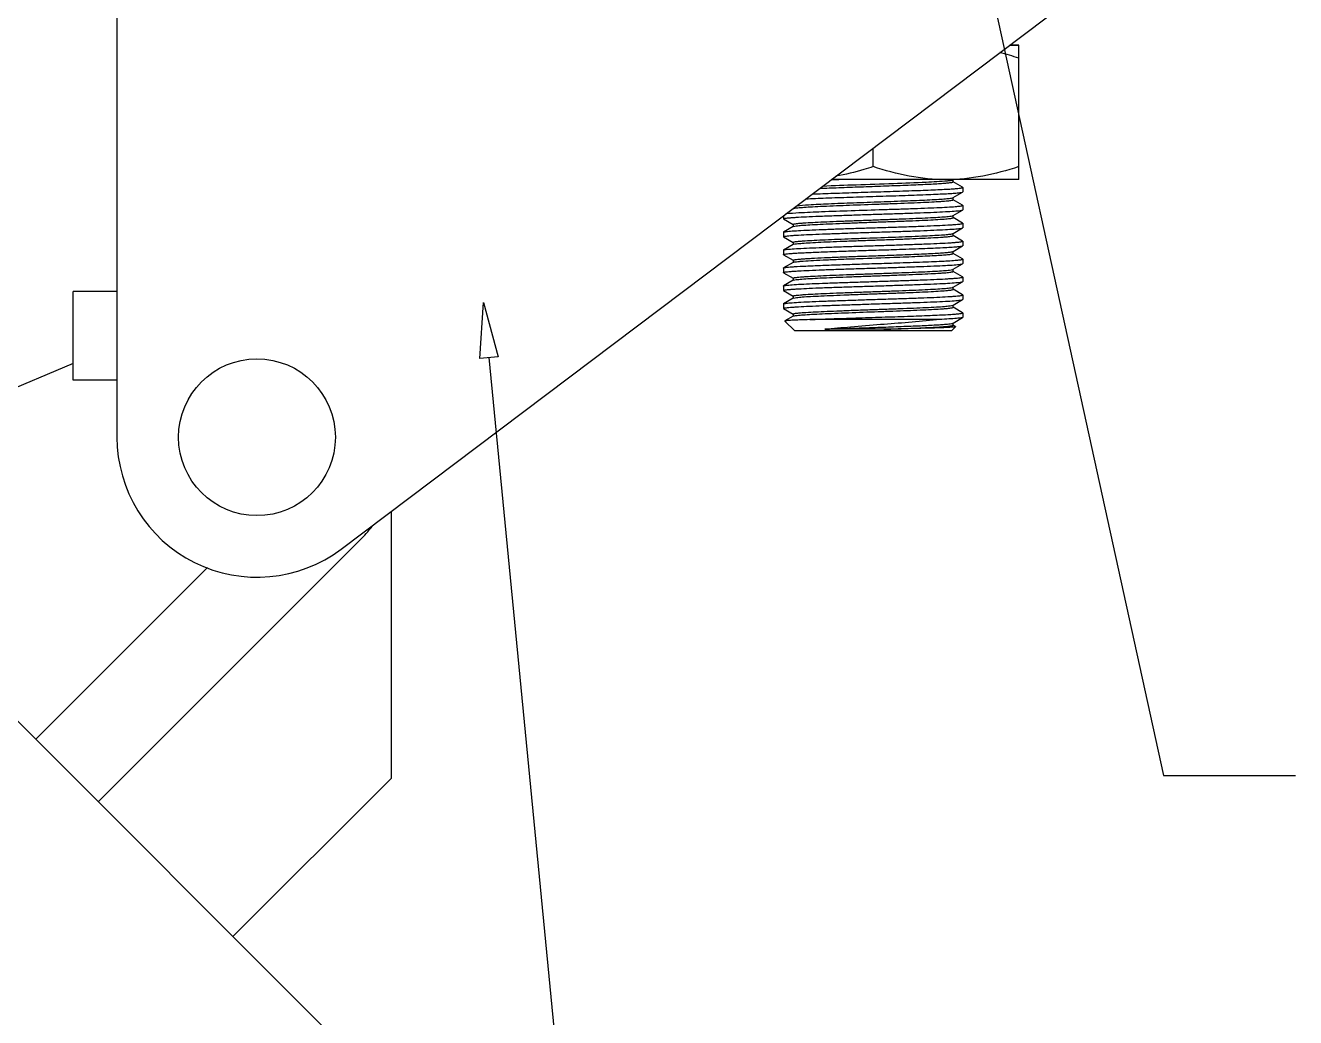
# Model space of a CAD drawing. Extents: x 69728788 to 150676229, y 20327566 to 43663798.
# Drawn here: x 75472415 to 75472930, y 20765075 to 20765478 of the extents above; entities that cross this region are included whole.
import ezdxf

# ---------------------------------------------------------------- set-up
doc = ezdxf.new("R2010")
doc.units = 0
doc.header["$LTSCALE"] = 1000
doc.header["$MEASUREMENT"] = 0
doc.layers.get('0').update_dxf_attribs({"linetype": 'CONTINUOUS'})
doc.layers.add('02___PRT_ALL_AXES', color=7, linetype='CONTINUOUS')
doc.layers.add('03___PRT_ALL_CURVES', color=7, linetype='CONTINUOUS')

msp = doc.modelspace()

# ---------------------------------------------------------------- linework, layer by layer
at = {"color": 0, "linetype": 'Continuous'}
for p, q in [((75472451.6727471, 20765508.86862912), (75472451.6727471, 20765310.94271166)), ((75472542.78488079, 20765265.52649931), (75472838.42453985, 20765488.3935342)), ((75472741.61805797, 20765415.47858142), (75472744.8711984, 20765415.59319635)), ((75472791.19704573, 20765415.52159199), (75472791.32083921, 20765415.59319676)), ((75472791.25890563, 20765414.68313118), (75472791.25890563, 20765415.5931354)), ((75472795.14414388, 20765412.47193581), (75472791.27440554, 20765414.7099282)), ((75472795.19933948, 20765412.40812064), (75472795.14414388, 20765412.47193581)), ((75472795.19933948, 20765412.40812064), (75472795.19933948, 20765410.58811221)), ((75472791.130202, 20765408.20993722), (75472791.19698903, 20765408.24155787)), ((75472791.19704573, 20765408.24155825), (75472791.25890563, 20765408.27733931)), ((75472791.25890563, 20765408.27733931), (75472795.14414388, 20765410.52429703)), ((75472791.25890563, 20765407.40309744), (75472791.25890563, 20765408.31310166)), ((75472795.14414388, 20765405.19190206), (75472791.27440554, 20765407.42989447)), ((75472795.14414388, 20765410.52429703), (75472795.19933948, 20765410.58811221)), ((75472791.25890563, 20765400.99730557), (75472795.14414388, 20765403.24426328)), ((75472795.14414388, 20765405.19190206), (75472795.19933948, 20765405.12808689)), ((75472795.14414388, 20765403.24426328), (75472795.19933948, 20765403.30807846)), ((75472795.19795634, 20765405.11801555), (75472795.19933948, 20765405.12808689)), ((75472795.19933948, 20765405.12808689), (75472795.19933948, 20765403.30807846)), ((75472722.39900202, 20765400.9280444), (75472722.39900202, 20765399.66806158)), ((75472722.39900202, 20765399.66806158), (75472722.40038589, 20765399.67813514)), ((75472722.45419763, 20765399.60424642), (75472722.39900202, 20765399.66806158)), ((75472722.45419763, 20765399.60424642), (75472726.323936, 20765397.36625416)), ((75472726.33943588, 20765396.51880929), (75472722.45419763, 20765394.27185145)), ((75472726.33943588, 20765397.39305104), (75472726.33943588, 20765396.48304683)), ((75472726.40129578, 20765396.55459024), (75472726.33943588, 20765396.51880929)), ((75472726.40130498, 20765396.55459007), (75472726.44483805, 20765396.57644422)), ((75472791.0976521, 20765400.91752838), (75472791.19698624, 20765400.96152487)), ((75472791.19704573, 20765400.9615245), (75472791.25890563, 20765400.99730557)), ((75472791.25890563, 20765400.12306369), (75472791.25890563, 20765401.03306791)), ((75472795.14414388, 20765397.91186832), (75472791.27440554, 20765400.14986072)), ((75472795.19933948, 20765397.84805315), (75472795.14414388, 20765397.91186832)), ((75472795.19795002, 20765397.83795875), (75472795.19933948, 20765397.84805315)), ((75472795.19933948, 20765397.84805315), (75472795.19933948, 20765396.02804471)), ((75472722.39900202, 20765394.20803628), (75472722.45419763, 20765394.27185145)), ((75472722.39900202, 20765394.20803628), (75472722.39900202, 20765392.38802784)), ((75472722.39900202, 20765392.38802784), (75472722.40038589, 20765392.39810139)), ((75472722.45419763, 20765392.32421268), (75472722.39900202, 20765392.38802784)), ((75472722.45419763, 20765392.32421268), (75472726.323936, 20765390.08622041)), ((75472791.19704573, 20765393.68149075), (75472791.25890563, 20765393.71727182)), ((75472791.25890563, 20765393.71727182), (75472795.14414388, 20765395.96422955)), ((75472791.25890563, 20765392.84302995), (75472791.25890563, 20765393.75303417)), ((75472795.14414388, 20765390.63183457), (75472791.27440554, 20765392.86982697)), ((75472795.14414388, 20765395.96422955), (75472795.19933948, 20765396.02804471)), ((75472722.39900202, 20765386.92800253), (75472722.45419763, 20765386.9918177)), ((75472722.39900202, 20765386.92800253), (75472722.39900202, 20765385.10799409)), ((75472726.33943588, 20765389.23877554), (75472722.45419763, 20765386.9918177)), ((75472726.33943588, 20765390.11301729), (75472726.33943588, 20765389.20301308)), ((75472726.40129578, 20765389.27455649), (75472726.33943588, 20765389.23877554)), ((75472726.40141308, 20765389.27455687), (75472726.48615113, 20765389.31315403)), ((75472791.19704573, 20765386.40145701), (75472791.25890563, 20765386.43723807)), ((75472791.25890563, 20765386.43723807), (75472795.14414388, 20765388.68419579)), ((75472791.25890563, 20765385.5629962), (75472791.25890563, 20765386.47300042)), ((75472795.19933948, 20765390.5680194), (75472795.14414388, 20765390.63183457)), ((75472795.14414388, 20765388.68419579), (75472795.19933948, 20765388.74801096)), ((75472795.19795729, 20765390.55795161), (75472795.19933948, 20765390.5680194)), ((75472795.19933948, 20765390.5680194), (75472795.19933948, 20765388.74801096)), ((75472722.39900202, 20765385.10799409), (75472722.40041742, 20765385.11818581)), ((75472722.45419763, 20765385.04417892), (75472722.39900202, 20765385.10799409)), ((75472722.45419763, 20765385.04417892), (75472726.323936, 20765382.80618666)), ((75472726.33943588, 20765381.9587418), (75472722.45419763, 20765379.71178396)), ((75472726.33943588, 20765382.83298355), (75472726.33943588, 20765381.92297933)), ((75472726.40129578, 20765381.99452274), (75472726.33943588, 20765381.9587418)), ((75472791.25890563, 20765379.15720433), (75472795.14414388, 20765381.40416205)), ((75472795.14414388, 20765383.35180083), (75472791.27440554, 20765385.58979322)), ((75472795.19933948, 20765383.28798566), (75472795.14414388, 20765383.35180083)), ((75472795.14414388, 20765381.40416205), (75472795.19933948, 20765381.46797723)), ((75472795.19793014, 20765383.27781674), (75472795.19933948, 20765383.28798566)), ((75472795.19933948, 20765383.28798566), (75472795.19933948, 20765381.46797723)), ((75472722.39900202, 20765379.64796878), (75472722.45419763, 20765379.71178396)), ((75472722.39900202, 20765379.64796878), (75472722.39900202, 20765377.82796036)), ((75472722.39900202, 20765377.82796036), (75472722.40038589, 20765377.8380339)), ((75472722.45419763, 20765377.76414518), (75472722.39900202, 20765377.82796036)), ((75472722.45419763, 20765377.76414518), (75472726.323936, 20765375.52615292)), ((75472726.33943588, 20765375.5529498), (75472726.33943588, 20765374.64294558)), ((75472791.19704573, 20765379.12142326), (75472791.25890563, 20765379.15720433)), ((75472791.25890563, 20765378.28296246), (75472791.25890563, 20765379.19296668)), ((75472795.14414388, 20765376.07176708), (75472791.27440554, 20765378.30975948)), ((75472795.19933948, 20765376.00795192), (75472795.14414388, 20765376.07176708)), ((75472795.19795704, 20765375.99788316), (75472795.19933948, 20765376.00795192)), ((75472795.19933948, 20765376.00795192), (75472795.19933948, 20765374.18794347)), ((75472722.39900202, 20765372.36793504), (75472722.45419763, 20765372.43175021)), ((75472722.39900202, 20765372.36793504), (75472722.39900202, 20765370.5479266)), ((75472722.39900202, 20765370.5479266), (75472722.40038589, 20765370.55800015)), ((75472722.45419763, 20765370.48411144), (75472722.39900202, 20765370.5479266)), ((75472726.33943588, 20765374.67870805), (75472722.45419763, 20765372.43175021)), ((75472722.45419763, 20765370.48411144), (75472726.323936, 20765368.24611918)), ((75472726.40129578, 20765374.71448899), (75472726.33943588, 20765374.67870805)), ((75472726.4012958, 20765374.71448899), (75472726.44949922, 20765374.73837926)), ((75472791.08695689, 20765371.79367485), (75472791.19688483, 20765371.84138931)), ((75472791.19704573, 20765371.84138952), (75472791.25890563, 20765371.87717059)), ((75472791.25890563, 20765371.87717059), (75472795.14414388, 20765374.1241283)), ((75472791.25890563, 20765371.00292872), (75472791.25890563, 20765371.91293293)), ((75472795.14414388, 20765368.79173334), (75472791.27440554, 20765371.02972574)), ((75472795.14414388, 20765374.1241283), (75472795.19933948, 20765374.18794347)), ((75472433.86273038, 20765334.15400086), (75472433.86273038, 20765370.09916747)), ((75472451.6727471, 20765370.09916747), (75472433.86273038, 20765370.09916747)), ((75472726.33943588, 20765367.39867431), (75472722.45419763, 20765365.15171646)), ((75472726.33943588, 20765368.27291606), (75472726.33943588, 20765367.36291184)), ((75472726.40129578, 20765367.43445525), (75472726.33943588, 20765367.39867431)), ((75472726.40143833, 20765367.43445557), (75472726.49766025, 20765367.47729823)), ((75472791.25890563, 20765364.59713684), (75472795.14414388, 20765366.84409457)), ((75472795.19933948, 20765368.72791817), (75472795.14414388, 20765368.79173334)), ((75472795.14414388, 20765366.84409457), (75472795.19933948, 20765366.90790973)), ((75472795.19795007, 20765368.71782387), (75472795.19933948, 20765368.72791817)), ((75472795.19933948, 20765368.72791817), (75472795.19933948, 20765366.90790973)), ((75472722.39900202, 20765365.0879013), (75472722.45419763, 20765365.15171646)), ((75472722.39900202, 20765365.0879013), (75472722.39900202, 20765363.26789286)), ((75472722.39900202, 20765363.26789286), (75472722.40038589, 20765363.2779664)), ((75472722.45419763, 20765363.20407769), (75472722.39900202, 20765363.26789286)), ((75472722.45419763, 20765363.20407769), (75472726.323936, 20765360.96608542)), ((75472726.33943588, 20765360.11864056), (75472722.99120754, 20765358.18220342)), ((75472726.33943588, 20765360.99288231), (75472726.33943588, 20765360.0828781)), ((75472726.40129578, 20765360.15442151), (75472726.33943588, 20765360.11864056)), ((75472791.14349401, 20765364.53518553), (75472791.19703804, 20765364.56135563)), ((75472791.19704573, 20765364.56135578), (75472791.25890563, 20765364.59713684)), ((75472791.25890563, 20765363.72289497), (75472791.25890563, 20765364.56135578)), ((75472795.14414388, 20765361.51169959), (75472791.27440554, 20765363.74969198)), ((75472795.19933948, 20765361.44788435), (75472795.14414388, 20765361.51169959)), ((75472722.99120754, 20765358.18220342), (75472722.97625099, 20765358.1411424)), ((75472726.94922684, 20765354.16811572), (75472722.97625099, 20765358.1411424)), ((75472784.54968072, 20765358.71839875), (75472733.07207376, 20765358.71839875)), ((75472790.64911467, 20765354.16811572), (75472792.314431, 20765355.83345336)), ((75472791.19704573, 20765357.28132203), (75472791.25890563, 20765357.3171031)), ((75472791.25890563, 20765357.3171031), (75472795.14414388, 20765359.56406081)), ((75472791.25890563, 20765356.44286122), (75472791.25890563, 20765357.35286544)), ((75472792.29846054, 20765355.87732805), (75472791.2744053, 20765356.46965705)), ((75472792.29846054, 20765355.87732805), (75472792.314431, 20765355.83345336)), ((75472795.19933948, 20765359.6278761), (75472795.14414388, 20765359.56406081)), ((75472790.6493184, 20765354.16791203), (75472726.94902311, 20765354.16791203)), ((75472763.13027686, 20765354.77791449), (75472739.11446269, 20765354.77791449)), ((75472433.86273038, 20765340.88055347), (75472347.31618804, 20765304.1437258)), ((75472451.6727471, 20765334.15400086), (75472433.86273038, 20765334.15400086)), ((75472563.14826384, 20765172.50191867), (75472563.14826384, 20765280.87737212)), ((75472550.37538129, 20765269.11896224), (75472444.10628542, 20765162.84986637)), ((75472488.50711219, 20765258.08483526), (75472418.68921436, 20765188.26693743))]:
    msp.add_line(p, q, dxfattribs=at)
at = {"color": 7, "linetype": 'Continuous'}
for p, q in [((75472402.28072545, 20765204.67542636), (75472547.06151001, 20765059.8946418)), ((75472498.80124849, 20765108.15490332), (75472563.14826384, 20765172.50191867))]:
    msp.add_line(p, q, dxfattribs=at)
at = {"color": 4}
msp.add_lwpolyline([(75472776.16742581, 20765632.63502676), (75472876.68840256, 20765173.48298991)], dxfattribs=at)
msp.add_lwpolyline([(75472599.0345434, 20765342.90338251), (75472600.60007134, 20765365.72732616), (75472606.52152663, 20765343.62937041)], close=True, dxfattribs=at)
at = {"color": 4, "extrusion": (0.9953316269121872, 0.09651400141087532, 0), "elevation": 77124414.87966721}
msp.add_lwpolyline([(13384240.00571081, 0), (13383659.31282944, 0)], dxfattribs=at)
at = {"color": 4, "extrusion": (0, 1, 0), "elevation": 20765173.48298991}
msp.add_lwpolyline([(-75472876.68840256, 0), (-75472930.37008597, 0)], dxfattribs=at)
at = {"color": 0, "linetype": 'Continuous'}
for centre, radius, start, end in [((75472508.54801075, 20765310.94271166), 56.87526363631196, 180, 307.0107000448925), ((75472508.54801075, 20765310.94633278), 59.15283470075931, 314.9987599814369, 322.2478676232109)]:
    msp.add_arc(centre, radius, start, end, dxfattribs=at)
for points, knots in [([(75472734.00566275, 20765409.71991538), (75472736.89064981, 20765409.84533654), (75472743.1108807, 20765410.07881747), (75472752.83736429, 20765410.40005787), (75472763.06158651, 20765410.72234926), (75472771.50725925, 20765410.99718247), (75472777.8692917, 20765411.22456795), (75472782.10636833, 20765411.38997518), (75472785.85370955, 20765411.55460912), (75472789.03512344, 20765411.71821405), (75472791.57744753, 20765411.87909497), (75472793.28383015, 20765412.02271085), (75472794.2761315, 20765412.1414298), (75472794.76960017, 20765412.22599078), (75472795.03280905, 20765412.28931552), (75472795.19933948, 20765412.36567548), (75472795.19933948, 20765412.40812064)], [0, 0, 0, 0, 0.1413221918, 0.3046232465, 0.4762657103, 0.6419359559000001, 0.7181641045, 0.7878194037, 0.8494451524, 0.901754024, 0.9436535473000001, 0.974282842, 0.98517647, 0.9930546604, 0.9979227692, 1, 1, 1, 1]), ([(75472737.05459455, 20765412.01259383), (75472739.63533391, 20765412.13667608), (75472745.1824207, 20765412.36825168), (75472753.836576, 20765412.68765221), (75472762.89967488, 20765413.00801025), (75472770.3702841, 20765413.28126843), (75472775.98852184, 20765413.50728219), (75472779.72553949, 20765413.67161995), (75472783.02874526, 20765413.83517621), (75472785.83147685, 20765413.99776644), (75472788.07126021, 20765414.15748403), (75472789.57240999, 20765414.30047382), (75472790.44771999, 20765414.41809727), (75472790.8793705, 20765414.50278858), (75472791.1182665, 20765414.56486673), (75472791.25873171, 20765414.64360489), (75472791.25881635, 20765414.68313078)], [0, 0, 0, 0, 0.1426875031, 0.3066034054, 0.4782565926, 0.6435154448, 0.7194462106, 0.7887798105, 0.8500874731, 0.9021078033, 0.9437674788, 0.9742292337999999, 0.9850726825, 0.9929321195, 0.9978171540999999, 1, 1, 1, 1]), ([(75472738.33670099, 20765412.98285213), (75472742.87604916, 20765413.19157337), (75472752.45108956, 20765413.55306752), (75472766.46706997, 20765414.03428577), (75472778.81954837, 20765414.5352423), (75472786.14325003, 20765414.8791948), (75472789.01531306, 20765415.15982227)], [0, 0, 0, 0, 0.2687383674, 0.5666656559000001, 0.8293387845, 1, 1, 1, 1]), ([(75472789.01531306, 20765415.15982227), (75472789.21061929, 20765415.17890551), (75472789.81858365, 20765415.24370652), (75472790.42795713, 20765415.31562053), (75472790.83365336, 20765415.40537905)], [0, 0, 0, 0, 0.3207821425, 1, 1, 1, 1]), ([(75472790.83365336, 20765415.40537905), (75472790.874218, 20765415.4143538), (75472790.99741893, 20765415.44443905), (75472791.12265603, 20765415.47865283), (75472791.19687459, 20765415.52159205)], [0, 0, 0, 0, 0.3263842904, 1, 1, 1, 1]), ([(75472726.70205992, 20765403.93643282), (75472727.1802382, 20765404.05094424), (75472728.51476966, 20765404.19588886), (75472731.01158866, 20765404.40625124), (75472734.48119435, 20765404.60776486), (75472740.66115198, 20765404.91017994), (75472749.67206746, 20765405.25898799), (75472759.21916999, 20765405.59712268), (75472767.10315394, 20765405.88106956), (75472772.71971321, 20765406.09354917), (75472777.85126656, 20765406.30514764), (75472782.31789674, 20765406.51547552), (75472785.55328546, 20765406.69889859), (75472787.69094275, 20765406.85140235), (75472788.93197216, 20765406.95799585), (75472789.89194097, 20765407.06004174), (75472790.62553051, 20765407.16649861), (75472791.00202474, 20765407.25174707), (75472791.25898194, 20765407.34359419), (75472791.258876, 20765407.40309773)], [0, 0, 0, 0, 0.0227961477, 0.0619973563, 0.1163052277, 0.1838492379, 0.3488882164, 0.5343540636999999, 0.6267594204, 0.7146405771, 0.7949384790999999, 0.8648604903, 0.9219794997, 0.9451040979, 0.9643251527, 0.9794896188, 0.9904773873, 0.9972412897, 1, 1, 1, 1]), ([(75472727.64161819, 20765405.00236857), (75472729.2784464, 20765405.21078413), (75472733.60939945, 20765405.4729747), (75472741.3339367, 20765405.85355749), (75472751.13196431, 20765406.2200246), (75472761.83662476, 20765406.60043979), (75472770.75528863, 20765406.92340545), (75472777.38408536, 20765407.19593483), (75472781.621447, 20765407.38978817), (75472785.17427064, 20765407.58824625), (75472787.94920923, 20765407.76565126), (75472789.83672103, 20765407.9728473), (75472790.82087287, 20765408.08585687), (75472791.130202, 20765408.20993722)], [0, 0, 0, 0, 0.077844768, 0.2044825402, 0.3649848777, 0.5403578055, 0.7098396406, 0.7860062209, 0.8533665105, 0.909917518, 0.9539834426, 0.9842763698, 1, 1, 1, 1]), ([(75472731.36731802, 20765407.77913114), (75472734.09212682, 20765407.91108854), (75472740.10190973, 20765408.15197702), (75472749.66990635, 20765408.47861483), (75472760.03267136, 20765408.80670023), (75472770.28781304, 20765409.13528952), (75472778.3574531, 20765409.41742976), (75472784.09059608, 20765409.65484285), (75472787.62351267, 20765409.81965563), (75472790.519135, 20765409.99275723), (75472792.73868524, 20765410.13628185), (75472794.18159695, 20765410.32700029), (75472794.93766412, 20765410.4052849), (75472795.14395066, 20765410.52429716)], [0, 0, 0, 0, 0.1281608665, 0.28255775, 0.4497653222, 0.6152422721, 0.7645966812, 0.8290845187, 0.8848472695, 0.9306732569, 0.9655732627, 0.9888115122, 1, 1, 1, 1]), ([(75472722.40038589, 20765399.67813514), (75472722.4205055, 20765399.75138276), (75472722.73671712, 20765399.81818771), (75472723.21679547, 20765399.92945176), (75472724.11052972, 20765400.02673474), (75472725.27882841, 20765400.1372359), (75472726.7750477, 20765400.2448664), (75472729.33718343, 20765400.40248375), (75472733.19269633, 20765400.59037587), (75472738.48951323, 20765400.80695604), (75472744.53616238, 20765401.02447405), (75472751.10860021, 20765401.24292311), (75472757.96477534, 20765401.46166199), (75472764.85169303, 20765401.68046605), (75472771.51540118, 20765401.89894527), (75472777.709996, 20765402.1169726), (75472783.20745178, 20765402.33314505), (75472787.8039817, 20765402.54865987), (75472790.99248742, 20765402.7345928), (75472792.96552023, 20765402.89666572), (75472793.98640594, 20765402.9989713), (75472794.6735805, 20765403.10912486), (75472795.03498544, 20765403.18139844), (75472795.14395066, 20765403.24426341)], [0, 0, 0, 0, 0.0031263704, 0.0105988411, 0.0225381861, 0.03886083279999999, 0.0594355723, 0.084071224, 0.1446047152, 0.2182444855, 0.3022823162, 0.3936236401, 0.488903237, 0.584610098, 0.6772174059999999, 0.7633130751, 0.8397262496, 0.9036455225, 0.9527259173, 0.9711210381000001, 0.9851898898, 0.9948223859, 1, 1, 1, 1]), ([(75472723.39271545, 20765401.75943194), (75472725.14606532, 20765401.99991364), (75472729.98810987, 20765402.24967035), (75472738.7896946, 20765402.65938631), (75472750.19620995, 20765403.03351466), (75472760.68097506, 20765403.3669191), (75472769.2282189, 20765403.64282651), (75472775.26670742, 20765403.84895119), (75472780.76641741, 20765404.05403896), (75472785.54642473, 20765404.25819313), (75472789.00801781, 20765404.43556053), (75472791.2994499, 20765404.58407273), (75472792.6335358, 20765404.68579435), (75472793.67500743, 20765404.78907007), (75472794.4693347, 20765404.88275049), (75472794.9005399, 20765404.9841376), (75472795.17971738, 20765405.05159454), (75472795.19795634, 20765405.11801555)], [0, 0, 0, 0, 0.073815372, 0.2018981653, 0.3677076521, 0.5497333784, 0.6394567116, 0.7243871762, 0.8017429054999999, 0.8689963306999999, 0.9239592945, 0.9462566992, 0.9648496293000001, 0.9795871583, 0.990366779, 0.9971270875, 1, 1, 1, 1]), ([(75472726.401458, 20765403.83462379), (75472726.41810305, 20765403.84425732), (75472726.51425473, 20765403.88953325), (75472726.61768673, 20765403.9162276), (75472726.70205992, 20765403.93643282)], [0, 0, 0, 0, 0.1814483644, 1, 1, 1, 1]), ([(75472722.45438923, 20765394.27185131), (75472722.56335448, 20765394.33471734), (75472722.92477693, 20765394.40699222), (75472723.6120029, 20765394.51715168), (75472724.63298258, 20765394.61946283), (75472726.60619494, 20765394.78154835), (75472729.7948638, 20765394.96748108), (75472734.39148411, 20765395.18299574), (75472739.88901, 20765395.39916652), (75472746.08374771, 20765395.61719723), (75472752.74759668, 20765395.83567909), (75472759.63447104, 20765396.05448129), (75472766.49041839, 20765396.27321344), (75472773.06264003, 20765396.49165659), (75472779.10911754, 20765396.70916947), (75472784.40581018, 20765396.92574651), (75472788.26120734, 20765397.11363377), (75472790.82328016, 20765397.27124726), (75472792.3194707, 20765397.37887666), (75472793.48776184, 20765397.48937459), (75472794.38146484, 20765397.58665181), (75472794.86160597, 20765397.69791967), (75472795.17779024, 20765397.76470918), (75472795.19795002, 20765397.83795875)], [0, 0, 0, 0, 0.0051776382, 0.0148107907, 0.028881135, 0.0472779618, 0.09636259369999998, 0.1602826409, 0.2366945585, 0.3227936328, 0.4154047237, 0.5111102436, 0.6063856665, 0.6977231804999999, 0.7817601420999999, 0.8553975781000001, 0.9159291753000001, 0.9405643726999999, 0.9611388003, 0.9774612281, 0.9894002970999999, 0.9968731135, 1, 1, 1, 1]), ([(75472726.33957976, 20765397.39305073), (75472726.33948748, 20765397.45412401), (75472726.60599153, 20765397.54672271), (75472726.99371608, 20765397.63374888), (75472727.75220495, 20765397.74176882), (75472728.74344975, 20765397.84557504), (75472730.02487938, 20765397.95391136), (75472732.22996254, 20765398.10891167), (75472735.56361605, 20765398.29529187), (75472740.15918483, 20765398.5090702), (75472745.4271503, 20765398.72413362), (75472751.17661977, 20765398.94005206), (75472757.2008239, 20765399.15630623), (75472763.28254974, 20765399.37269877), (75472769.20282717, 20765399.5886654), (75472774.7479192, 20765399.8048291), (75472779.71952638, 20765400.01754718), (75472783.9343544, 20765400.23528505), (75472787.25288615, 20765400.43001414), (75472789.52959767, 20765400.65771772), (75472790.71710353, 20765400.78108061), (75472791.0976521, 20765400.91752838)], [0, 0, 0, 0, 0.0028223991, 0.009786426400000001, 0.0210972734, 0.0367100825, 0.0564914087, 0.0802781228, 0.138977247, 0.2107135035, 0.2929125714, 0.3826191702, 0.4766054691, 0.5714888664, 0.663854621, 0.7503792997, 0.8279510809999999, 0.8937830434, 0.9455166623000001, 0.9813173079999999, 1, 1, 1, 1]), ([(75472726.44483805, 20765396.57644422), (75472726.7829967, 20765396.72631443), (75472727.91934274, 20765396.83196431), (75472730.10266028, 20765397.07371996), (75472733.36293407, 20765397.26177819), (75472737.53528406, 20765397.48345959), (75472742.48889291, 20765397.69631229), (75472748.03552602, 20765397.9140533), (75472753.97545141, 20765398.13120333), (75472760.09118584, 20765398.34893034), (75472766.15987568, 20765398.56649526), (75472771.9599361, 20765398.78374093), (75472777.28016092, 20765399.00012532), (75472781.92533801, 20765399.21523148), (75472785.29686584, 20765399.40272479), (75472787.52800329, 20765399.55870626), (75472788.82502621, 20765399.66767606), (75472789.8284162, 20765399.77220926), (75472790.59648623, 20765399.88075407), (75472790.98866557, 20765399.9685484), (75472791.25875477, 20765400.06137196), (75472791.25873438, 20765400.12306377)], [0, 0, 0, 0, 0.0170778511, 0.05153996, 0.1022551072, 0.1674055705, 0.2446287828, 0.3311157474, 0.4237170024, 0.5190588383, 0.6136670118, 0.7040939384, 0.7870450106999999, 0.8595000442, 0.9188258793, 0.9428742001, 0.9628790815, 0.9786684223000001, 0.9901089767, 0.9971516193000001, 1, 1, 1, 1]), ([(75472722.40038589, 20765392.39810139), (75472722.4205055, 20765392.471349), (75472722.73671712, 20765392.53815398), (75472723.21679547, 20765392.64941802), (75472724.11052972, 20765392.74670099), (75472725.27882841, 20765392.85720215), (75472726.7750477, 20765392.96483265), (75472729.33718343, 20765393.12245), (75472733.19269633, 20765393.31034212), (75472738.48951323, 20765393.5269223), (75472744.53616238, 20765393.74444031), (75472751.10860021, 20765393.96288937), (75472757.96477534, 20765394.18162824), (75472764.85169303, 20765394.4004323), (75472771.51540118, 20765394.61891151), (75472777.709996, 20765394.83693886), (75472783.20745178, 20765395.05311131), (75472787.8039817, 20765395.26862612), (75472790.99248742, 20765395.45455904), (75472792.96552023, 20765395.61663198), (75472793.98640594, 20765395.71893755), (75472794.6735805, 20765395.82909112), (75472795.03498544, 20765395.9013647), (75472795.14395066, 20765395.96422966)], [0, 0, 0, 0, 0.0031263704, 0.0105988411, 0.0225381861, 0.03886083279999999, 0.0594355723, 0.084071224, 0.1446047152, 0.2182444855, 0.3022823162, 0.3936236401, 0.488903237, 0.584610098, 0.6772174059999999, 0.7633130751, 0.8397262496, 0.9036455225, 0.9527259173, 0.9711210381000001, 0.9851898898, 0.9948223859, 1, 1, 1, 1]), ([(75472726.33943588, 20765390.11301729), (75472726.33943582, 20765390.17173403), (75472726.59139949, 20765390.26322515), (75472726.96258034, 20765390.3475653), (75472727.68376425, 20765390.45324151), (75472728.6283707, 20765390.55442307), (75472729.84941672, 20765390.66012742), (75472731.9537459, 20765390.81140446), (75472735.14042884, 20765390.9933348), (75472739.54302588, 20765391.20194361), (75472744.60652733, 20765391.4118131), (75472750.15634407, 20765391.62255773), (75472757.96981625, 20765391.90457466), (75472767.47148474, 20765392.24049088), (75472776.47193153, 20765392.58715903), (75472782.69347045, 20765392.88562555), (75472786.23517092, 20765393.08785056), (75472788.83416685, 20765393.29419042), (75472790.24284235, 20765393.44330982), (75472790.76583563, 20765393.55082465)], [0, 0, 0, 0, 0.0027278444, 0.0093957826, 0.0202291122, 0.0351775278, 0.0541307837, 0.076936151, 0.1332958479, 0.2023450349, 0.281726782, 0.3687262298, 0.4603653677, 0.644957297, 0.8104336381999999, 0.8787973267, 0.9343458311, 0.9751948304000001, 1, 1, 1, 1]), ([(75472726.48615113, 20765389.31315403), (75472726.85673337, 20765389.45248815), (75472728.0311697, 20765389.57229854), (75472730.28572287, 20765389.80280457), (75472733.58987442, 20765389.99624941), (75472737.79458642, 20765390.2148123), (75472742.76192547, 20765390.42761229), (75472748.30756485, 20765390.64414411), (75472754.23274907, 20765390.86040396), (75472760.32282737, 20765391.0771209), (75472766.35788395, 20765391.29369504), (75472772.11967413, 20765391.5099401), (75472777.40038292, 20765391.72531913), (75472782.00808446, 20765391.93944265), (75472785.35094963, 20765392.12603713), (75472787.56243311, 20765392.2813579), (75472788.84757371, 20765392.38973378), (75472789.8418968, 20765392.49391004), (75472790.60253416, 20765392.60176508), (75472790.99162892, 20765392.68934531), (75472791.25871795, 20765392.78174457), (75472791.25884742, 20765392.84302958)], [0, 0, 0, 0, 0.0182919891, 0.05376668480000001, 0.1052524247, 0.1709191605, 0.2484074519, 0.33492439, 0.4273482503, 0.5223430153999999, 0.6164795963, 0.7063601761, 0.7887414601999999, 0.8606527071, 0.9195050278, 0.9433524578, 0.9631917651999999, 0.9788427167, 0.9901897369, 0.997168484, 1, 1, 1, 1]), ([(75472790.76583563, 20765393.55082465), (75472790.81472923, 20765393.56087598), (75472790.96060795, 20765393.5943813), (75472791.10993946, 20765393.63121317), (75472791.19687502, 20765393.68149067)], [0, 0, 0, 0, 0.3320139513, 1, 1, 1, 1]), ([(75472722.40041742, 20765385.11818581), (75472722.42744452, 20765385.21551622), (75472722.87640631, 20765385.27461162), (75472723.52930063, 20765385.42244564), (75472724.77712417, 20765385.52841859), (75472726.3937707, 20765385.66307316), (75472728.46011055, 20765385.78908081), (75472730.90915552, 20765385.91979023), (75472733.72383583, 20765386.04975166), (75472738.08902654, 20765386.23145173), (75472744.14322092, 20765386.45198841), (75472751.89756122, 20765386.70886597), (75472760.0092029, 20765386.96620419), (75472765.49046241, 20765387.14138074), (75472768.22053792, 20765387.23134749)], [0, 0, 0, 0, 0.0066013057, 0.0230091803, 0.0493237055, 0.08526375859999999, 0.1303767255, 0.1840924854, 0.24571767, 0.3144543779, 0.4696317203, 0.6416116344, 0.8214902629, 1, 1, 1, 1]), ([(75472722.45438564, 20765386.99181758), (75472722.56334184, 20765387.0546822), (75472722.92472965, 20765387.12695275), (75472723.61186208, 20765387.23709815), (75472724.6326925, 20765387.33940433), (75472726.60561335, 20765387.50146988), (75472729.7939486, 20765387.68739938), (75472734.39027633, 20765387.90290913), (75472739.88758786, 20765388.11907984), (75472746.08203754, 20765388.33710519), (75472752.74554937, 20765388.55557947), (75472759.63229425, 20765388.7743788), (75472766.48852727, 20765388.99311883), (75472773.0612419, 20765389.21157489), (75472779.10814565, 20765389.42909891), (75472784.40510827, 20765389.64568183), (75472788.26070395, 20765389.83357301), (75472790.82298468, 20765389.99119543), (75472792.3193454, 20765390.09882922), (75472793.48775026, 20765390.20934091), (75472794.38155228, 20765390.30663122), (75472794.86163285, 20765390.41789118), (75472795.17785133, 20765390.48470699), (75472795.19795729, 20765390.55795161)], [0, 0, 0, 0, 0.0051772848, 0.0148093401, 0.0288772313, 0.0472714745, 0.09634908310000001, 0.1602649872, 0.2366759672, 0.3227712314, 0.4153751299, 0.5110776829, 0.6063578417000001, 0.6977052539, 0.7817477920999999, 0.8553872093000001, 0.9159223189, 0.9405600657, 0.9611370805, 0.9774610809000001, 0.9894013842, 0.9968738979, 1, 1, 1, 1]), ([(75472767.200645, 20765384.95633695), (75472770.27225961, 20765385.06984653), (75472774.68417145, 20765385.23774569), (75472780.2593803, 20765385.4865189), (75472783.72794443, 20765385.66039636), (75472786.58606356, 20765385.84146785), (75472788.78721786, 20765385.99542074), (75472790.22953379, 20765386.19134318), (75472790.98726194, 20765386.2802431), (75472791.1970179, 20765386.40145674)], [0, 0, 0, 0, 0.3832708819, 0.5504941056, 0.6959623465000001, 0.8161252098999999, 0.9081134076, 0.9697917225, 1, 1, 1, 1]), ([(75472768.22053792, 20765387.23134749), (75472771.68172732, 20765387.34540733), (75472776.65170468, 20765387.51392926), (75472782.92910881, 20765387.76441484), (75472786.82750092, 20765387.93834464), (75472790.0312321, 20765388.12249749), (75472792.49033228, 20765388.27146152), (75472794.08364925, 20765388.47832781), (75472794.91891123, 20765388.55417402), (75472795.14402825, 20765388.68419589)], [0, 0, 0, 0, 0.38505655, 0.5528831546, 0.6986276309999999, 0.8187291041, 0.91027535, 0.9710943089, 1, 1, 1, 1]), ([(75472722.40038589, 20765377.8380339), (75472722.4205055, 20765377.91128151), (75472722.73671712, 20765377.97808648), (75472723.21679547, 20765378.08935053), (75472724.11052972, 20765378.18663351), (75472725.27882841, 20765378.29713466), (75472726.7750477, 20765378.40476517), (75472729.33718343, 20765378.56238251), (75472733.19269633, 20765378.75027463), (75472738.48951323, 20765378.96685481), (75472744.53616238, 20765379.18437282), (75472751.10860021, 20765379.40282188), (75472757.96477534, 20765379.62156075), (75472764.85169303, 20765379.84036481), (75472771.51540118, 20765380.05884403), (75472777.709996, 20765380.27687137), (75472783.20745178, 20765380.49304382), (75472787.8039817, 20765380.70855864), (75472790.99248742, 20765380.89449156), (75472792.96552023, 20765381.05656449), (75472793.98640594, 20765381.15887006), (75472794.6735805, 20765381.26902364), (75472795.03498544, 20765381.34129721), (75472795.14395066, 20765381.40416218)], [0, 0, 0, 0, 0.0031263704, 0.0105988411, 0.0225381861, 0.03886083279999999, 0.0594355723, 0.084071224, 0.1446047152, 0.2182444855, 0.3022823162, 0.3936236401, 0.488903237, 0.584610098, 0.6772174059999999, 0.7633130751, 0.8397262496, 0.9036455225, 0.9527259173, 0.9711210381000001, 0.9851898898, 0.9948223859, 1, 1, 1, 1]), ([(75472722.45440689, 20765379.71178381), (75472722.58854899, 20765379.78915489), (75472723.04925907, 20765379.86640283), (75472723.92727466, 20765379.99720885), (75472725.24925865, 20765380.11281417), (75472727.80740269, 20765380.30073653), (75472731.92136842, 20765380.51369154), (75472737.79409459, 20765380.76211836), (75472744.70051305, 20765381.01082676), (75472752.29936819, 20765381.26167594), (75472760.21784371, 20765381.51278098), (75472765.56083861, 20765381.68367461), (75472768.22053792, 20765381.77132218)], [0, 0, 0, 0, 0.0101357499, 0.0297369006, 0.058686317, 0.096671367, 0.1977917299, 0.3281781454, 0.4814554229, 0.650107229, 0.8258209128, 1, 1, 1, 1]), ([(75472726.33957976, 20765382.83298387), (75472726.3397061, 20765382.9165149), (75472726.74266946, 20765383.01029668), (75472727.28197582, 20765383.12843048), (75472728.38610558, 20765383.25055503), (75472729.80613524, 20765383.37886416), (75472731.63938414, 20765383.50799726), (75472734.75215885, 20765383.69423272), (75472739.38306406, 20765383.91689838), (75472745.63557282, 20765384.17355187), (75472752.5769177, 20765384.4313786), (75472759.84295309, 20765384.68995709), (75472764.75425029, 20765384.86593197), (75472767.200645, 20765384.95633695)], [0, 0, 0, 0, 0.006117596800000001, 0.0219641006, 0.0477858263, 0.0833363546, 0.1281621509, 0.1817029699, 0.312019075, 0.4675109299, 0.6400806469, 0.8207102998, 1, 1, 1, 1]), ([(75472726.40144046, 20765381.99452244), (75472726.52794904, 20765382.06776454), (75472726.95049687, 20765382.14963945), (75472727.75294474, 20765382.27693395), (75472728.94584852, 20765382.39419697), (75472731.2394301, 20765382.58027374), (75472734.91465056, 20765382.79324645), (75472740.15071107, 20765383.04056954), (75472746.29747897, 20765383.28854754), (75472755.41664502, 20765383.62593566), (75472762.45361088, 20765383.87090908), (75472767.200645, 20765384.04633274)], [0, 0, 0, 0, 0.0107291306, 0.0308139845, 0.0601485807, 0.0984202598, 0.1998497866, 0.3302224719, 0.4832030985, 0.6513474303, 1, 1, 1, 1]), ([(75472767.200645, 20765384.04633274), (75472768.8654229, 20765384.10785355), (75472772.07651561, 20765384.22898689), (75472776.67272282, 20765384.41532392), (75472780.79131173, 20765384.60087913), (75472784.32414079, 20765384.78526664), (75472787.17034389, 20765384.96655325), (75472789.09090298, 20765385.12840996), (75472790.21207117, 20765385.26211885), (75472790.77143829, 20765385.35754692), (75472791.06952484, 20765385.4287937), (75472791.25894879, 20765385.51495094), (75472791.25884688, 20765385.56299656)], [0, 0, 0, 0, 0.2069192186, 0.3991304198, 0.5713315446, 0.7190580305, 0.8383420004000001, 0.9260539244, 0.9573525102, 0.9800134286, 0.9940323546, 1, 1, 1, 1]), ([(75472768.22053792, 20765381.77132218), (75472770.07548483, 20765381.83245), (75472773.65417427, 20765381.95281325), (75472778.7789302, 20765382.1379651), (75472783.37750222, 20765382.32229317), (75472787.3276642, 20765382.5056522), (75472790.16648954, 20765382.665316), (75472792.03466539, 20765382.79862809), (75472793.11734597, 20765382.89034562), (75472793.96277462, 20765382.98194888), (75472794.60425432, 20765383.06868706), (75472794.95986839, 20765383.15530907), (75472795.18245304, 20765383.22196592), (75472795.19793014, 20765383.27781674)], [0, 0, 0, 0, 0.2057861843, 0.3970242265, 0.5686020468, 0.7160637619, 0.8355244275, 0.8837538746, 0.9238824253, 0.9556602905, 0.9789162756, 0.993573942, 1, 1, 1, 1]), ([(75472722.45438536, 20765372.43175009), (75472722.56334127, 20765372.49461478), (75472722.92472969, 20765372.56688532), (75472723.61186323, 20765372.67703062), (75472724.63269357, 20765372.77933681), (75472726.60560793, 20765372.94140225), (75472729.79393114, 20765373.12733075), (75472734.39024584, 20765373.34284038), (75472739.88755296, 20765373.55901103), (75472746.08200711, 20765373.77703667), (75472752.74551879, 20765373.99551101), (75472759.63226011, 20765374.21431023), (75472766.48848966, 20765374.43305014), (75472773.0612157, 20765374.65150649), (75472779.1081378, 20765374.86903109), (75472784.40511167, 20765375.08561446), (75472788.26070933, 20765375.27350578), (75472790.82298505, 20765375.43112798), (75472792.3193433, 20765375.5387616), (75472793.48774764, 20765375.64927316), (75472794.3815483, 20765375.74656318), (75472794.86163196, 20765375.85782333), (75472795.1778492, 20765375.92463844), (75472795.19795704, 20765375.99788316)], [0, 0, 0, 0, 0.0051772764, 0.0148093604, 0.0288772797, 0.0472714616, 0.0963488375, 0.160264539, 0.2366754195, 0.3227708059, 0.4153748676, 0.5110771303, 0.6063572716, 0.6977048495999999, 0.7817477106999999, 0.8553873970999999, 0.9159223778, 0.9405600692, 0.9611370593999999, 0.9774610468000001, 0.9894013424, 0.9968738741, 1, 1, 1, 1]), ([(75472726.33955474, 20765375.55294942), (75472726.33943808, 20765375.61362629), (75472726.60358092, 20765375.70605072), (75472726.98844542, 20765375.79261363), (75472727.74069168, 20765375.90025961), (75472728.7240593, 20765376.00361295), (75472729.99534331, 20765376.11152245), (75472732.18348852, 20765376.26589176), (75472735.49249032, 20765376.45153827), (75472740.05574526, 20765376.66445209), (75472745.28960179, 20765376.87865185), (75472751.00595246, 20765377.09370436), (75472757.00089736, 20765377.30910048), (75472763.06004964, 20765377.52462754), (75472768.96699151, 20765377.73979712), (75472774.51033227, 20765377.95500454), (75472779.4930402, 20765378.16739574), (75472783.7341398, 20765378.38320189), (75472787.09096666, 20765378.580661), (75472789.42520718, 20765378.80212659), (75472790.64852113, 20765378.93343031), (75472791.05483037, 20765379.06297395)], [0, 0, 0, 0, 0.0028060171, 0.009719199599999999, 0.0209473223, 0.0364462108, 0.05608438769999999, 0.0797026984, 0.1379992582, 0.2092735846, 0.2909890012, 0.3802317642, 0.4738170278, 0.5684040187, 0.6606163761, 0.7471632203, 0.8249572709, 0.8912262527, 0.9436148137, 0.9802782533, 1, 1, 1, 1]), ([(75472726.44949922, 20765374.73837926), (75472726.79176545, 20765374.88677745), (75472727.93246186, 20765374.99453442), (75472730.12474035, 20765375.23460957), (75472733.39028661, 20765375.42348856), (75472737.56669037, 20765375.64472421), (75472742.5220072, 20765375.85759468), (75472748.06856707, 20765376.07518111), (75472754.00672488, 20765376.29222538), (75472760.11935537, 20765376.50982904), (75472766.1839643, 20765376.72727368), (75472771.9793797, 20765376.94439799), (75472777.29480828, 20765377.16065922), (75472781.93543363, 20765377.37564775), (75472785.30346131, 20765377.5630257), (75472787.53220302, 20765377.71893539), (75472788.82776311, 20765377.82782639), (75472789.83006626, 20765377.93231833), (75472790.59719954, 20765378.04078693), (75472790.9890577, 20765378.12853527), (75472791.25871405, 20765378.22132497), (75472791.25873436, 20765378.28296239)], [0, 0, 0, 0, 0.0172255844, 0.0518113907, 0.1026210121, 0.1678349693, 0.2450908913, 0.3315816845, 0.4241612942, 0.5194606661, 0.6140111453, 0.7043713101000001, 0.7872528942, 0.8596415965, 0.9189094893, 0.9429325954000001, 0.9629176771, 0.9786897311, 0.9901189776, 0.9971539115000001, 1, 1, 1, 1]), ([(75472791.05483037, 20765379.06297395), (75472791.0822862, 20765379.07172771), (75472791.13072857, 20765379.08866672), (75472791.17750674, 20765379.11015971), (75472791.19695522, 20765379.12142367)], [0, 0, 0, 0, 0.5618284599, 1, 1, 1, 1]), ([(75472722.40038589, 20765370.55800015), (75472722.4205055, 20765370.63124778), (75472722.73671712, 20765370.69805273), (75472723.21679547, 20765370.80931678), (75472724.11052972, 20765370.90659976), (75472725.27882841, 20765371.01710092), (75472726.7750477, 20765371.12473141), (75472729.33718343, 20765371.28234877), (75472733.19269633, 20765371.47024089), (75472738.48951323, 20765371.68682106), (75472744.53616238, 20765371.90433907), (75472751.10860021, 20765372.12278813), (75472757.96477534, 20765372.34152701), (75472764.85169303, 20765372.56033107), (75472771.51540118, 20765372.77881029), (75472777.709996, 20765372.99683762), (75472783.20745178, 20765373.21301007), (75472787.8039817, 20765373.42852489), (75472790.99248742, 20765373.61445782), (75472792.96552023, 20765373.77653074), (75472793.98640594, 20765373.87883631), (75472794.6735805, 20765373.98898988), (75472795.03498544, 20765374.06126346), (75472795.14395066, 20765374.12412843)], [0, 0, 0, 0, 0.0031263704, 0.0105988411, 0.0225381861, 0.03886083279999999, 0.0594355723, 0.084071224, 0.1446047152, 0.2182444855, 0.3022823162, 0.3936236401, 0.488903237, 0.584610098, 0.6772174059999999, 0.7633130751, 0.8397262496, 0.9036455225, 0.9527259173, 0.9711210381000001, 0.9851898898, 0.9948223859, 1, 1, 1, 1]), ([(75472726.33944431, 20765368.27291622), (75472726.33951114, 20765368.33396083), (75472726.60525206, 20765368.42621614), (75472726.99242899, 20765368.51354096), (75472727.74919115, 20765368.62114752), (75472728.73849939, 20765368.72503158), (75472730.01725599, 20765368.83315307), (75472732.2180305, 20765368.98805808), (75472735.54533873, 20765369.174203), (75472740.13262042, 20765369.3877768), (75472745.39179888, 20765369.60261276), (75472751.13271937, 20765369.81831112), (75472757.14938621, 20765370.03434464), (75472763.22533928, 20765370.25051427), (75472769.14225724, 20765370.46627611), (75472774.68698063, 20765370.68218973), (75472779.66149022, 20765370.89483404), (75472783.88312355, 20765371.11204688), (75472787.21144998, 20765371.30755033), (75472789.50309356, 20765371.53353028), (75472790.69968438, 20765371.65908171), (75472791.08695689, 20765371.79367485)], [0, 0, 0, 0, 0.002821557, 0.0097679146, 0.0210621156, 0.0366415043, 0.056388798, 0.0801303818, 0.138726712, 0.210344211, 0.2924181297, 0.3820042286, 0.4758865258, 0.5706937139, 0.6630208184, 0.749552102, 0.8271814646, 0.8931256503, 0.9450272448999999, 0.9810495749, 1, 1, 1, 1]), ([(75472726.49766025, 20765367.47729823), (75472726.87608284, 20765367.61435851), (75472728.06075308, 20765367.73696978), (75472730.33269884, 20765367.9652655), (75472733.64809893, 20765368.15972619), (75472737.86074133, 20765368.37763792), (75472742.83144443, 20765368.59037393), (75472748.37668751, 20765368.80661512), (75472754.29804486, 20765369.02264394), (75472760.38156082, 20765369.23910584), (75472766.40806173, 20765369.45542832), (75472772.160136, 20765369.67141888), (75472777.43081792, 20765369.8865449), (75472782.02900873, 20765370.10041297), (75472785.36462729, 20765370.2867969), (75472787.57112412, 20765370.44192593), (75472788.85328884, 20765370.55017984), (75472789.8452803, 20765370.65422738), (75472790.60410559, 20765370.76195391), (75472790.99231802, 20765370.84943207), (75472791.25876695, 20765370.94175259), (75472791.25887595, 20765371.00292843)], [0, 0, 0, 0, 0.0185989242, 0.0543290182, 0.1060087276, 0.1718048997, 0.2493590512, 0.3358828315, 0.4282616717, 0.5231689901, 0.6171869559000001, 0.7069301353, 0.7891679965, 0.8609421835, 0.9196750884999999, 0.9434731181999999, 0.9632695720000001, 0.97888701, 0.9902095783, 0.9971730025, 1, 1, 1, 1]), ([(75472722.40038589, 20765363.2779664), (75472722.4205055, 20765363.35121402), (75472722.73671712, 20765363.41801899), (75472723.21679547, 20765363.52928304), (75472724.11052972, 20765363.62656602), (75472725.27882841, 20765363.73706716), (75472726.7750477, 20765363.84469767), (75472729.33718343, 20765364.00231501), (75472733.19269633, 20765364.19020714), (75472738.48951323, 20765364.40678732), (75472744.53616238, 20765364.62430533), (75472751.10860021, 20765364.84275438), (75472757.96477534, 20765365.06149326), (75472764.85169303, 20765365.28029732), (75472771.51540118, 20765365.49877653), (75472777.709996, 20765365.71680388), (75472783.20745178, 20765365.93297633), (75472787.8039817, 20765366.14849114), (75472790.99248742, 20765366.33442406), (75472792.96552023, 20765366.496497), (75472793.98640594, 20765366.59880257), (75472794.6735805, 20765366.70895613), (75472795.03498544, 20765366.78122972), (75472795.14395066, 20765366.84409469)], [0, 0, 0, 0, 0.0031263704, 0.0105988411, 0.0225381861, 0.03886083279999999, 0.0594355723, 0.084071224, 0.1446047152, 0.2182444855, 0.3022823162, 0.3936236401, 0.488903237, 0.584610098, 0.6772174059999999, 0.7633130751, 0.8397262496, 0.9036455225, 0.9527259173, 0.9711210381000001, 0.9851898898, 0.9948223859, 1, 1, 1, 1]), ([(75472722.45438886, 20765365.15171633), (75472722.56335343, 20765365.21458232), (75472722.92477444, 20765365.28685696), (75472723.61199689, 20765365.39701578), (75472724.63297221, 20765365.49932701), (75472726.60617523, 20765365.66141178), (75472729.79483226, 20765365.84734455), (75472734.39145377, 20765366.0628594), (75472739.88900644, 20765366.27903149), (75472746.08378594, 20765366.49706357), (75472752.74766393, 20765366.71554628), (75472759.63453624, 20765366.93434836), (75472766.49047829, 20765367.1530804), (75472773.0627027, 20765367.37152371), (75472779.10919015, 20765367.58903725), (75472784.40587462, 20765367.80561427), (75472788.26125027, 20765367.99350147), (75472790.82329969, 20765368.15111319), (75472792.3194761, 20765368.25874215), (75472793.48776086, 20765368.36923976), (75472794.38146426, 20765368.46651691), (75472794.86160628, 20765368.57778431), (75472795.17779067, 20765368.64457451), (75472795.19795007, 20765368.71782387)], [0, 0, 0, 0, 0.005177613, 0.0148107273, 0.0288809903, 0.0472777566, 0.0963621441, 0.1602820095, 0.236694402, 0.3227942847, 0.4154058113, 0.5111112797999999, 0.6063862319, 0.6977240477, 0.7817612906, 0.8553985523000001, 0.9159297047, 0.9405646361, 0.9611388069, 0.9774611773, 0.9894002976999999, 0.9968731259, 1, 1, 1, 1]), ([(75472726.33959752, 20765360.99288253), (75472726.3396568, 20765361.05446405), (75472726.6088593, 20765361.14719648), (75472727.00033455, 20765361.23491791), (75472727.76643084, 20765361.34328643), (75472728.76751097, 20765361.44773788), (75472730.06143862, 20765361.55653992), (75472732.2875017, 20765361.71236795), (75472735.65161796, 20765361.89961762), (75472740.28714582, 20765362.1144741), (75472745.5971996, 20765362.33059787), (75472751.38740832, 20765362.54758618), (75472757.44744407, 20765362.76489605), (75472763.55659439, 20765362.98236183), (75472769.49276637, 20765363.19928658), (75472775.03922954, 20765363.41670321), (75472779.99644855, 20765363.62958311), (75472784.17734602, 20765363.85034845), (75472787.44882242, 20765364.04007426), (75472789.65100922, 20765364.27840583), (75472790.79669534, 20765364.38835197), (75472791.14349401, 20765364.53518553)], [0, 0, 0, 0, 0.0028437591, 0.0098698576, 0.0212865345, 0.0370392879, 0.0570021325, 0.08099726480000001, 0.1402004789, 0.2125150328, 0.2953188113, 0.3856042973, 0.480090291, 0.5753422246000001, 0.6678976571, 0.7543927120999999, 0.8316851288, 0.8969699406, 0.9478850101999999, 0.9826089692000001, 1, 1, 1, 1]), ([(75472726.59135188, 20765360.22732399), (75472727.02237783, 20765360.3510584), (75472728.28242518, 20765360.48828853), (75472730.67229661, 20765360.70506045), (75472734.06719317, 20765360.90439668), (75472738.33359073, 20765361.1185957), (75472743.32682128, 20765361.33055688), (75472750.90372063, 20765361.62345416), (75472758.80948018, 20765361.90225039), (75472766.76284961, 20765362.18840799), (75472772.44601254, 20765362.40256995), (75472777.64576162, 20765362.61591111), (75472782.17675503, 20765362.82796021), (75472785.46116255, 20765363.01286958), (75472787.63242392, 20765363.16661248), (75472788.89359258, 20765363.27408853), (75472789.86911994, 20765363.37699978), (75472790.61513862, 20765363.48425625), (75472790.99717239, 20765363.57037475), (75472791.2589455, 20765363.66261102), (75472791.25881639, 20765363.72289538)], [0, 0, 0, 0, 0.0207538105, 0.0582715456, 0.1113073828, 0.1780073006, 0.2560195499, 0.3425866962, 0.5289388352000001, 0.6221269392000001, 0.7109108633, 0.7921482298, 0.8629662403, 0.9208652973, 0.9443171637000001, 0.96381424, 0.9792004017, 0.9903471653, 0.9972099987, 1, 1, 1, 1]), ([(75472733.07207376, 20765358.71839875), (75472735.93191531, 20765358.84707834), (75472742.14430071, 20765359.08494039), (75472751.91327798, 20765359.41044247), (75472762.27475141, 20765359.73721223), (75472770.87789102, 20765360.01573038), (75472777.38396703, 20765360.24629691), (75472781.72987582, 20765360.41421139), (75472785.57905047, 20765360.58134799), (75472788.85076039, 20765360.74744485), (75472791.46757036, 20765360.91080258), (75472793.22516954, 20765361.05651441), (75472794.24751757, 20765361.17715682), (75472794.75640486, 20765361.2628953), (75472795.02702741, 20765361.32711795), (75472795.1991478, 20765361.40445026), (75472795.1991813, 20765361.44788422)], [0, 0, 0, 0, 0.1379966836, 0.2996793846, 0.4711702969, 0.6377148631, 0.7146046487000001, 0.7849917177, 0.8473556256999999, 0.9003489301000001, 0.9428367784999999, 0.9739181729, 0.9849707029000001, 0.9929688371, 0.9979062874, 1, 1, 1, 1]), ([(75472733.07207376, 20765358.71839875), (75472731.70030034, 20765358.6784623), (75472729.28966391, 20765358.60136917), (75472726.49370131, 20765358.49179415), (75472724.78659248, 20765358.39141453), (75472723.92129736, 20765358.33458491), (75472723.3624733, 20765358.26042909), (75472723.07122128, 20765358.22820835), (75472722.99139564, 20765358.18220335)], [0, 0, 0, 0, 0.4075245055, 0.7163913526000001, 0.8303534589, 0.9160166593000001, 0.9726406864, 1, 1, 1, 1]), ([(75472739.11446269, 20765354.77791449), (75472742.62272236, 20765355.17619308), (75472750.18778539, 20765355.8738493), (75472765.34001444, 20765357.09696663), (75472776.98057093, 20765357.96840484), (75472784.54968072, 20765358.71839875)], [0, 0, 0, 0, 0.232255613, 0.4996658846, 1, 1, 1, 1]), ([(75472739.11446269, 20765354.77791449), (75472744.47166851, 20765355.01840997), (75472752.7434509, 20765355.31757354), (75472763.80403091, 20765355.71027641), (75472771.96799758, 20765356.01123893), (75472778.27135998, 20765356.27077385), (75472782.69089353, 20765356.48794813), (75472785.393762, 20765356.63943623), (75472787.60850593, 20765356.79494941), (75472789.31040111, 20765356.93290755), (75472790.43625009, 20765357.09540516), (75472791.02793606, 20765357.18343912), (75472791.1969498, 20765357.28132242)], [0, 0, 0, 0, 0.3083981385, 0.4760039639, 0.636484511, 0.7782245228, 0.8387923843, 0.890978658, 0.9338463595000001, 0.9666321098, 0.9887677908, 1, 1, 1, 1]), ([(75472763.13027686, 20765354.77791449), (75472765.02274232, 20765354.84607571), (75472768.70071918, 20765354.98006655), (75472773.99890524, 20765355.18430445), (75472778.808492, 20765355.38771822), (75472782.9735027, 20765355.58985187), (75472785.98032923, 20765355.7662761), (75472787.96179388, 20765355.91284025), (75472789.10954694, 20765356.01538771), (75472789.99745822, 20765356.11305444), (75472790.6735828, 20765356.21622217), (75472791.02446048, 20765356.29669423), (75472791.25896119, 20765356.38712945), (75472791.25886342, 20765356.4428615)], [0, 0, 0, 0, 0.201276875, 0.3911826438, 0.563557671, 0.7129136775, 0.8344495647, 0.8835445457, 0.9243092668999999, 0.9564472598999999, 0.979727424, 0.9940763401999999, 1, 1, 1, 1]), ([(75472792.314431, 20765355.83345336), (75472792.2657734, 20765355.78479515), (75472792.02264374, 20765355.76041894), (75472791.58460887, 20765355.68340331), (75472790.8608313, 20765355.63177697), (75472789.90034328, 20765355.56443369), (75472788.6892453, 20765355.50191807), (75472786.61662243, 20765355.40862206), (75472783.4975494, 20765355.2975317), (75472779.19617024, 20765355.16874551), (75472774.25185743, 20765355.03901706), (75472768.82441951, 20765354.90819212), (75472765.06270066, 20765354.82190556), (75472763.13027686, 20765354.77791449)], [0, 0, 0, 0, 0.0070656648, 0.0228509528, 0.0474063583, 0.0805765696, 0.1221309175, 0.1717661201, 0.2936798151, 0.442548515, 0.6136467408, 0.8015278809999999, 1, 1, 1, 1]), ([(75472795.14406417, 20765359.56406073), (75472795.04303275, 20765359.50569391), (75472794.71205945, 20765359.43567671), (75472794.08349921, 20765359.33200886), (75472793.15454315, 20765359.23433093), (75472791.3610363, 20765359.08071532), (75472788.45960303, 20765358.90399885), (75472785.9635596, 20765358.78207462), (75472784.54968072, 20765358.71839875)], [0, 0, 0, 0, 0.0328913701, 0.0932219892, 0.1809495692, 0.2954352744, 0.6010295487, 1, 1, 1, 1])]:
    msp.add_open_spline(points, degree=3, knots=knots, dxfattribs=at)
msp.add_open_spline([(75472726.40141559, 20765360.15442114), (75472726.46010137, 20765360.18840552), (75472726.52616893, 20765360.20861195), (75472726.59135188, 20765360.22732399)], degree=3, dxfattribs=at)
at = {"layer": '02___PRT_ALL_AXES', "color": 0, "linetype": 'Continuous'}
for p, q in [((75472817.94944493, 20765470.19344985), (75472814.28159408, 20765470.19344985)), ((75472817.94944493, 20765415.59319674), (75472817.94944493, 20765470.19344985)), ((75472758.79917075, 20765420.87628615), (75472758.79917075, 20765428.36819807)), ((75472817.94944495, 20765415.59319676), (75472741.85275678, 20765415.59319676)), ((75472795.19933948, 20765405.12808689), (75472795.19933948, 20765403.30807846)), ((75472722.39900202, 20765400.9280444), (75472722.39900202, 20765399.66806158)), ((75472795.19933948, 20765397.84805315), (75472795.19933948, 20765396.02804471)), ((75472722.39900202, 20765394.20803628), (75472722.39900202, 20765392.38802784)), ((75472722.39900202, 20765386.92800253), (75472722.39900202, 20765385.10799409)), ((75472795.19933948, 20765390.5680194), (75472795.19933948, 20765388.74801096)), ((75472795.19933948, 20765383.28798566), (75472795.19933948, 20765381.46797723)), ((75472722.39900202, 20765379.64796878), (75472722.39900202, 20765377.82796036)), ((75472795.19933948, 20765376.00795192), (75472795.19933948, 20765374.18794347)), ((75472722.39900202, 20765372.36793504), (75472722.39900202, 20765370.5479266)), ((75472795.19933948, 20765368.72791817), (75472795.19933948, 20765366.90790973)), ((75472722.39900202, 20765365.0879013), (75472722.39900202, 20765363.26789286)), ((75472795.19933948, 20765361.44788442), (75472795.19933948, 20765359.62787598))]:
    msp.add_line(p, q, dxfattribs=at)
msp.add_circle((75472508.54801075, 20765310.94271166), 31.8501476363347, dxfattribs=at)
msp.add_arc((75472779.07621647, 20765348.78965947), 122.4546654232595, 71.49122100167888, 75.23854321428786, dxfattribs=at)
for points, knots in [([(75472758.79917075, 20765420.87628615), (75472757.56006706, 20765420.46325159), (75472752.59930491, 20765418.88698554), (75472747.53346919, 20765417.62549062), (75472743.69660436, 20765416.93002084)], [0, 0, 0, 0, 0.2509126905, 1, 1, 1, 1]), ([(75472788.37430784, 20765415.59319676), (75472783.36924729, 20765415.59319676), (75472773.30335855, 20765416.61119738), (75472763.58309336, 20765419.28164527), (75472758.79917075, 20765420.87628615)], [0, 0, 0, 0, 0.4981271123, 1, 1, 1, 1]), ([(75472817.94944493, 20765420.87628615), (75472813.16552219, 20765419.28164523), (75472803.44525698, 20765416.61119514), (75472793.37936828, 20765415.5932014), (75472788.37430784, 20765415.59319676)], [0, 0, 0, 0, 0.5018729015, 1, 1, 1, 1])]:
    msp.add_open_spline(points, degree=3, knots=knots, dxfattribs=at)
at = {"layer": '03___PRT_ALL_CURVES', "color": 0, "linetype": 'Continuous'}
msp.add_line((75472814.29356614, 20765470.19344985), (75472817.94944493, 20765470.19344985), dxfattribs=at)

doc.saveas('drawing.dxf')
